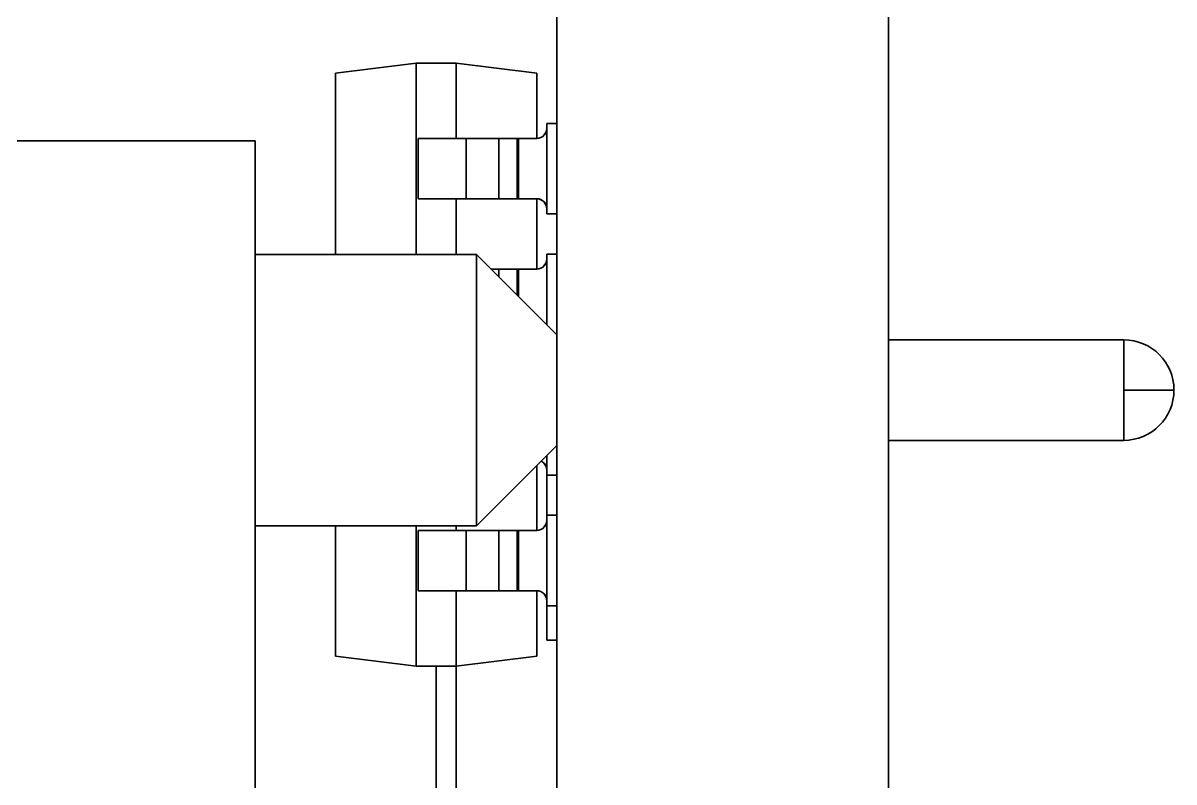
# Model space of a CAD drawing. Extents: x 146 to 1134, y 78 to 926.
# Drawn here: x 257.86 to 263.59, y 336.58 to 340.36 of the extents above; entities that cross this region are included whole.
import ezdxf

# ---------------------------------------------------------------- set-up
doc = ezdxf.new("R2010")
doc.units = 0

msp = doc.modelspace()

# ---------------------------------------------------------------- linework, layer by layer
at = {"color": 7, "lineweight": 35}
for p, q in [((260.5164, 356.1832), (260.5164, 323.4172)), ((260.5164, 356.1832), (260.5164, 323.4172)), ((262.1664, 323.4172), (262.1664, 356.1832)), ((262.1664, 356.1832), (262.1664, 323.4172))]:
    msp.add_line(p, q, dxfattribs=at)
at = {"color": 7, "lineweight": 35, "ltscale": 0.0189}
msp.add_line((260.5164, 339.8572), (260.5164, 340.6132), dxfattribs=at)
at = {"color": 7, "lineweight": 35, "ltscale": 0.010078}
for p, q in [((259.8164, 340.1572), (259.4164, 340.1072)), ((259.4164, 340.1072), (259.8164, 340.1572)), ((259.8164, 340.1572), (259.4164, 340.1072)), ((260.4164, 340.1072), (260.0164, 340.1572)), ((260.0164, 340.1572), (260.4164, 340.1072)), ((260.4164, 340.1072), (260.0164, 340.1572)), ((259.8164, 337.1572), (259.4164, 337.2072)), ((259.4164, 337.2072), (259.8164, 337.1572)), ((260.4164, 337.2072), (260.0164, 337.1572)), ((260.0164, 337.1572), (260.4164, 337.2072))]:
    msp.add_line(p, q, dxfattribs=at)
at = {"color": 7, "lineweight": 35, "ltscale": 0.005}
for p, q in [((260.0164, 340.1572), (259.8164, 340.1572)), ((259.8164, 340.1572), (260.0164, 340.1572)), ((259.8164, 340.1572), (260.0164, 340.1572)), ((260.5164, 339.2072), (260.5164, 339.4072)), ((260.4664, 337.9072), (260.4664, 338.1072)), ((260.5164, 338.1072), (260.5164, 337.9072)), ((260.5164, 337.9072), (260.5164, 338.1072)), ((260.0164, 337.1572), (259.8164, 337.1572)), ((259.8164, 337.1572), (260.0164, 337.1572))]:
    msp.add_line(p, q, dxfattribs=at)
at = {"color": 7, "lineweight": 35, "ltscale": 0.0238}
msp.add_line((259.8164, 339.2052), (259.8164, 340.1572), dxfattribs=at)
at = {"color": 7, "lineweight": 35, "ltscale": 0.023801}
msp.add_line((259.8164, 340.1572), (259.8164, 339.2051), dxfattribs=at)
at = {"color": 7, "lineweight": 35, "ltscale": 0.009375}
for p, q in [((260.0164, 339.7822), (260.0164, 340.1572)), ((260.0164, 340.1572), (260.0164, 339.7822)), ((260.0164, 337.1572), (260.0164, 337.5322)), ((260.0164, 337.5322), (260.0164, 337.1572))]:
    msp.add_line(p, q, dxfattribs=at)
at = {"color": 7, "lineweight": 35, "ltscale": 0.022551}
msp.add_line((259.4164, 340.1072), (259.4164, 339.2051), dxfattribs=at)
msp.add_line((259.4164, 340.1072), (259.4164, 339.2051), dxfattribs=at)
at = {"color": 7, "lineweight": 35, "ltscale": 0.02255}
msp.add_line((259.4164, 339.2052), (259.4164, 340.1072), dxfattribs=at)
at = {"color": 7, "lineweight": 35, "ltscale": 0.008125}
for p, q in [((260.4164, 339.7822), (260.4164, 340.1072)), ((260.4164, 340.1072), (260.4164, 339.7822)), ((260.4164, 337.2072), (260.4164, 337.5322)), ((260.4164, 337.5322), (260.4164, 337.2072))]:
    msp.add_line(p, q, dxfattribs=at)
at = {"color": 7, "lineweight": 35, "ltscale": 0.00125}
for p, q in [((260.4664, 339.8572), (260.5164, 339.8572)), ((260.5164, 339.8572), (260.4664, 339.8572)), ((260.5164, 339.8572), (260.4664, 339.8572)), ((260.4664, 339.8572), (260.5164, 339.8572)), ((260.5164, 339.8572), (260.4664, 339.8572)), ((260.4164, 339.7822), (260.3665, 339.7822)), ((260.4664, 339.4072), (260.5164, 339.4072)), ((260.5164, 339.4072), (260.4664, 339.4072)), ((260.4664, 339.2072), (260.5164, 339.2072)), ((260.5164, 339.2072), (260.4664, 339.2072)), ((260.5164, 339.2072), (260.4664, 339.2072)), ((260.4664, 339.2072), (260.5164, 339.2072)), ((260.5164, 339.2072), (260.4664, 339.2072)), ((260.4164, 339.1322), (260.3665, 339.1322)), ((260.4664, 338.1072), (260.5164, 338.1072)), ((260.5164, 338.1072), (260.4664, 338.1072)), ((260.4664, 337.9072), (260.5164, 337.9072)), ((260.5164, 337.9072), (260.4664, 337.9072)), ((260.5164, 337.9072), (260.4664, 337.9072)), ((260.4664, 337.9072), (260.5164, 337.9072)), ((260.5164, 337.9072), (260.4664, 337.9072)), ((260.4164, 337.8322), (260.3665, 337.8322)), ((260.4664, 337.4572), (260.5164, 337.4572)), ((260.5164, 337.4572), (260.4664, 337.4572)), ((260.4664, 337.2862), (260.5164, 337.2862)), ((260.5164, 337.2862), (260.4664, 337.2862))]:
    msp.add_line(p, q, dxfattribs=at)
at = {"color": 7, "lineweight": 35, "ltscale": 0.000611115}
msp.add_line((260.4664, 339.8572), (260.4664, 339.8327), dxfattribs=at)
at = {"color": 7, "lineweight": 35, "ltscale": 0.000602722}
for p, q in [((260.4664, 339.8331), (260.4664, 339.8572)), ((260.4664, 339.8331), (260.4664, 339.8572)), ((260.4664, 339.183), (260.4664, 339.2072)), ((260.4664, 339.183), (260.4664, 339.2072)), ((260.4664, 337.8831), (260.4664, 337.9072)), ((260.4664, 337.8831), (260.4664, 337.9072))]:
    msp.add_line(p, q, dxfattribs=at)
at = {"color": 7, "lineweight": 35, "ltscale": 0.01125}
for p, q in [((260.4664, 339.8572), (260.4664, 339.4072)), ((260.5164, 339.4072), (260.5164, 339.8572)), ((260.4664, 337.9072), (260.4664, 337.4572)), ((260.5164, 337.4572), (260.5164, 337.9072))]:
    msp.add_line(p, q, dxfattribs=at)
at = {"color": 7, "lineweight": 35, "ltscale": 0.000428772}
for p, q in [((260.4664, 339.84), (260.4664, 339.8572)), ((260.5164, 339.84), (260.5164, 339.8572)), ((260.4664, 339.4072), (260.4664, 339.4243)), ((260.5164, 339.4072), (260.5164, 339.4243)), ((260.4664, 337.4572), (260.4664, 337.4743)), ((260.5164, 337.4572), (260.5164, 337.4743))]:
    msp.add_line(p, q, dxfattribs=at)
at = {"color": 7, "lineweight": 35, "ltscale": 0.001219}
for p, q in [((260.4664, 339.7913), (260.4664, 339.84)), ((260.5164, 339.7913), (260.5164, 339.84)), ((260.4664, 339.4243), (260.4664, 339.4731)), ((260.5164, 339.4243), (260.5164, 339.4731)), ((260.4664, 339.1413), (260.4664, 339.19)), ((260.5164, 339.1413), (260.5164, 339.19)), ((260.4664, 338.1243), (260.4664, 338.1731)), ((260.5164, 338.1243), (260.5164, 338.1731)), ((260.4664, 337.8413), (260.4664, 337.89)), ((260.5164, 337.8413), (260.5164, 337.89)), ((260.4664, 337.4743), (260.4664, 337.5231)), ((260.5164, 337.4743), (260.5164, 337.5231))]:
    msp.add_line(p, q, dxfattribs=at)
at = {"color": 7, "lineweight": 35, "ltscale": 0.0045}
for p, q in [((260.0064, 339.7822), (259.8264, 339.7822)), ((260.0064, 337.8322), (259.8264, 337.8322))]:
    msp.add_line(p, q, dxfattribs=at)
at = {"color": 7, "lineweight": 35, "ltscale": 0.0075}
for p, q in [((259.8264, 339.7822), (259.8264, 339.4822)), ((259.8264, 339.7822), (259.8264, 339.4822)), ((259.8264, 339.7822), (259.8264, 339.4822)), ((260.0661, 339.4822), (260.0661, 339.7822)), ((260.0661, 339.4822), (260.0661, 339.7822)), ((260.2285, 339.4822), (260.2285, 339.7822)), ((260.2285, 339.7822), (260.2285, 339.4822)), ((260.3194, 339.4822), (260.3194, 339.7822)), ((260.3194, 339.7822), (260.3194, 339.4822)), ((260.3264, 339.7822), (260.3264, 339.4822)), ((260.3264, 339.4822), (260.3264, 339.7822)), ((259.8264, 337.8322), (259.8264, 337.5322)), ((259.8264, 337.8322), (259.8264, 337.5322)), ((259.8264, 337.8322), (259.8264, 337.5322)), ((260.0661, 337.5322), (260.0661, 337.8322)), ((260.0661, 337.5322), (260.0661, 337.8322)), ((260.2285, 337.5322), (260.2285, 337.8322)), ((260.2285, 337.8322), (260.2285, 337.5322)), ((260.3194, 337.5322), (260.3194, 337.8322)), ((260.3194, 337.8322), (260.3194, 337.5322)), ((260.3264, 337.8322), (260.3264, 337.5322)), ((260.3264, 337.5322), (260.3264, 337.8322))]:
    msp.add_line(p, q, dxfattribs=at)
at = {"color": 7, "lineweight": 35, "ltscale": 0.005991}
for p, q in [((260.0661, 339.7822), (259.8264, 339.7822)), ((259.8264, 339.4822), (260.0661, 339.4822)), ((260.0661, 337.8322), (259.8264, 337.8322)), ((259.8264, 337.5322), (260.0661, 337.5322))]:
    msp.add_line(p, q, dxfattribs=at)
at = {"color": 7, "lineweight": 35, "ltscale": 0.001706}
for p, q in [((259.8947, 339.7822), (259.8264, 339.7822)), ((259.8947, 339.4822), (259.8264, 339.4822)), ((259.8947, 337.8322), (259.8264, 337.8322)), ((259.8947, 337.5322), (259.8264, 337.5322))]:
    msp.add_line(p, q, dxfattribs=at)
at = {"color": 7, "lineweight": 35, "ltscale": 0.004285}
for p, q in [((260.0661, 339.7822), (259.8947, 339.7822)), ((260.0661, 339.4822), (259.8947, 339.4822)), ((260.0661, 337.8322), (259.8947, 337.8322)), ((260.0661, 337.5322), (259.8947, 337.5322))]:
    msp.add_line(p, q, dxfattribs=at)
at = {"color": 7, "lineweight": 35, "ltscale": 0.002273}
for p, q in [((260.0974, 339.7822), (260.0064, 339.7822)), ((260.0974, 337.8322), (260.0064, 337.8322))]:
    msp.add_line(p, q, dxfattribs=at)
at = {"color": 7, "lineweight": 35, "ltscale": 0.00406}
for p, q in [((260.0661, 339.7822), (260.2285, 339.7822)), ((260.2285, 339.7822), (260.0661, 339.7822)), ((260.0974, 339.7822), (260.2597, 339.7822)), ((260.2285, 339.4822), (260.0661, 339.4822)), ((260.2285, 339.4822), (260.0661, 339.4822)), ((260.0661, 337.8322), (260.2285, 337.8322)), ((260.2285, 337.8322), (260.0661, 337.8322)), ((260.0974, 337.8322), (260.2597, 337.8322)), ((260.2285, 337.5322), (260.0661, 337.5322)), ((260.2285, 337.5322), (260.0661, 337.5322))]:
    msp.add_line(p, q, dxfattribs=at)
at = {"color": 7, "lineweight": 35, "ltscale": 0.002272}
for p, q in [((260.2285, 339.7822), (260.3194, 339.7822)), ((260.3194, 339.4822), (260.2285, 339.4822)), ((260.2285, 339.1322), (260.3194, 339.1322)), ((260.2285, 337.8322), (260.3194, 337.8322)), ((260.3194, 337.5322), (260.2285, 337.5322))]:
    msp.add_line(p, q, dxfattribs=at)
at = {"color": 7, "lineweight": 35, "ltscale": 0.00161}
for p, q in [((260.2929, 339.7822), (260.2285, 339.7822)), ((260.2929, 339.4822), (260.2285, 339.4822)), ((260.2929, 339.1322), (260.2285, 339.1322)), ((260.2929, 337.8322), (260.2285, 337.8322)), ((260.2929, 337.5322), (260.2285, 337.5322))]:
    msp.add_line(p, q, dxfattribs=at)
at = {"color": 7, "lineweight": 35, "ltscale": 0.001661}
for p, q in [((260.2597, 339.7822), (260.3262, 339.7822)), ((260.2597, 339.1322), (260.3262, 339.1322)), ((260.2597, 337.8322), (260.3262, 337.8322))]:
    msp.add_line(p, q, dxfattribs=at)
at = {"color": 7, "lineweight": 35, "ltscale": 0.000662231}
for p, q in [((260.3194, 339.7822), (260.2929, 339.7822)), ((260.3194, 339.4822), (260.2929, 339.4822)), ((260.3194, 339.1322), (260.2929, 339.1322)), ((260.3194, 337.8322), (260.2929, 337.8322)), ((260.3194, 337.5322), (260.2929, 337.5322))]:
    msp.add_line(p, q, dxfattribs=at)
at = {"color": 7, "lineweight": 35, "ltscale": 0.000177002}
for p, q in [((260.3194, 339.7822), (260.3264, 339.7822)), ((260.3264, 339.7822), (260.3194, 339.7822)), ((260.3264, 339.4822), (260.3194, 339.4822)), ((260.3264, 339.4822), (260.3194, 339.4822)), ((260.3194, 339.1322), (260.3264, 339.1322)), ((260.3264, 339.1322), (260.3194, 339.1322)), ((260.3194, 337.8322), (260.3264, 337.8322)), ((260.3264, 337.8322), (260.3194, 337.8322)), ((260.3264, 337.5322), (260.3194, 337.5322)), ((260.3264, 337.5322), (260.3194, 337.5322))]:
    msp.add_line(p, q, dxfattribs=at)
at = {"color": 7, "lineweight": 35, "ltscale": 0.001007}
for p, q in [((260.3665, 339.7822), (260.3262, 339.7822)), ((260.3665, 339.1322), (260.3262, 339.1322)), ((260.3665, 337.8322), (260.3262, 337.8322))]:
    msp.add_line(p, q, dxfattribs=at)
at = {"color": 7, "lineweight": 35, "ltscale": 0.00225}
for p, q in [((260.4164, 339.7822), (260.3264, 339.7822)), ((260.3264, 339.7822), (260.4164, 339.7822)), ((260.4164, 339.4822), (260.3264, 339.4822)), ((260.4164, 339.4822), (260.3264, 339.4822)), ((260.4164, 339.1322), (260.3264, 339.1322)), ((260.3264, 339.1322), (260.4164, 339.1322)), ((260.4164, 337.8322), (260.3264, 337.8322)), ((260.3264, 337.8322), (260.4164, 337.8322)), ((260.4164, 337.5322), (260.3264, 337.5322)), ((260.4164, 337.5322), (260.3264, 337.5322))]:
    msp.add_line(p, q, dxfattribs=at)
at = {"color": 7, "lineweight": 35, "ltscale": 0.000353663}
for p, q in [((260.4619, 339.8114), (260.4543, 339.7995)), ((260.4619, 337.8614), (260.4543, 337.8495))]:
    msp.add_line(p, q, dxfattribs=at)
at = {"color": 7, "lineweight": 35, "ltscale": 0.009999}
msp.add_line((260.4664, 339.8322), (260.4664, 339.4322), dxfattribs=at)
at = {"color": 7, "lineweight": 35, "ltscale": 0.001825}
for p, q in [((260.4664, 339.7183), (260.4664, 339.7913)), ((260.5164, 339.7183), (260.5164, 339.7913)), ((260.4664, 339.4731), (260.4664, 339.5461)), ((260.5164, 339.4731), (260.5164, 339.5461)), ((260.4664, 339.0683), (260.4664, 339.1413)), ((260.5164, 339.0683), (260.5164, 339.1413)), ((260.5164, 338.8231), (260.5164, 338.8961)), ((260.5164, 338.1731), (260.5164, 338.2461)), ((260.4664, 337.7683), (260.4664, 337.8413)), ((260.5164, 337.7683), (260.5164, 337.8413)), ((260.4664, 337.5231), (260.4664, 337.5961)), ((260.5164, 337.5231), (260.5164, 337.5961))]:
    msp.add_line(p, q, dxfattribs=at)
at = {"color": 7, "lineweight": 35, "ltscale": 0.07}
for p, q in [((259.0164, 339.7702), (256.2164, 339.7702)), ((256.2164, 339.7702), (259.0164, 339.7702)), ((256.2164, 339.7702), (259.0164, 339.7702))]:
    msp.add_line(p, q, dxfattribs=at)
at = {"color": 7, "lineweight": 35, "ltscale": 0.095}
for p, q in [((259.0164, 335.9702), (259.0164, 339.7702)), ((259.0164, 339.7702), (259.0164, 335.9702))]:
    msp.add_line(p, q, dxfattribs=at)
at = {"color": 7, "lineweight": 35, "ltscale": 0.002152}
for p, q in [((260.4664, 339.6322), (260.4664, 339.7183)), ((260.5164, 339.6322), (260.5164, 339.7183)), ((260.4664, 339.5461), (260.4664, 339.6322)), ((260.5164, 339.5461), (260.5164, 339.6322)), ((260.4664, 338.9822), (260.4664, 339.0683)), ((260.5164, 338.9822), (260.5164, 339.0683)), ((260.4664, 337.6822), (260.4664, 337.7683)), ((260.5164, 337.6822), (260.5164, 337.7683))]:
    msp.add_line(p, q, dxfattribs=at)
at = {"color": 7, "lineweight": 35, "ltscale": 0.006925}
msp.add_line((260.0164, 339.2052), (260.0164, 339.4822), dxfattribs=at)
at = {"color": 7, "lineweight": 35, "ltscale": 0.006926}
msp.add_line((260.0164, 339.4822), (260.0164, 339.2051), dxfattribs=at)
at = {"color": 7, "lineweight": 35, "ltscale": 0.00875}
for p, q in [((260.4164, 339.1322), (260.4164, 339.4822)), ((260.4164, 339.4822), (260.4164, 339.1322))]:
    msp.add_line(p, q, dxfattribs=at)
at = {"color": 7, "lineweight": 35, "ltscale": 0.000350681}
for p, q in [((260.4543, 339.4649), (260.4618, 339.4531)), ((260.4543, 338.1649), (260.4618, 338.1531))]:
    msp.add_line(p, q, dxfattribs=at)
at = {"color": 7, "lineweight": 35, "ltscale": 0.00062561}
for p, q in [((260.4664, 339.4322), (260.4664, 339.4072)), ((260.4664, 337.4822), (260.4664, 337.4572))]:
    msp.add_line(p, q, dxfattribs=at)
at = {"color": 7, "lineweight": 35, "ltscale": 0.000615692}
for p, q in [((260.4664, 339.4072), (260.4664, 339.4318)), ((260.4664, 337.4572), (260.4664, 337.4818))]:
    msp.add_line(p, q, dxfattribs=at)
at = {"color": 7, "lineweight": 35, "ltscale": 0.000605774}
for p, q in [((260.4664, 339.4072), (260.4664, 339.4314)), ((260.4664, 337.4572), (260.4664, 337.4814))]:
    msp.add_line(p, q, dxfattribs=at)
at = {"color": 7, "lineweight": 35, "ltscale": 0.000624084}
msp.add_line((260.4664, 339.2072), (260.4664, 339.1822), dxfattribs=at)
at = {"color": 7, "lineweight": 35, "ltscale": 0.008803}
msp.add_line((260.4664, 339.2072), (260.4664, 338.855), dxfattribs=at)
at = {"color": 7, "lineweight": 35, "ltscale": 0.000428009}
for p, q in [((260.4664, 339.19), (260.4664, 339.2072)), ((260.5164, 339.19), (260.5164, 339.2072)), ((260.4664, 338.1072), (260.4664, 338.1243)), ((260.5164, 338.1072), (260.5164, 338.1243)), ((260.4664, 337.89), (260.4664, 337.9072)), ((260.5164, 337.89), (260.5164, 337.9072))]:
    msp.add_line(p, q, dxfattribs=at)
at = {"color": 7, "lineweight": 35, "ltscale": 0.010053}
msp.add_line((260.5164, 338.805), (260.5164, 339.2072), dxfattribs=at)
at = {"color": 7, "lineweight": 35, "ltscale": 0.0275}
for p, q in [((259.0164, 339.2052), (260.1165, 339.2052)), ((259.0164, 339.2052), (260.1165, 339.2052)), ((259.0164, 339.2052), (260.1165, 339.2052)), ((259.0164, 339.2052), (260.1165, 339.2052)), ((259.0164, 339.2052), (260.1165, 339.2052)), ((259.0164, 339.2052), (260.1165, 339.2052)), ((259.0164, 339.2052), (260.1165, 339.2052)), ((259.0164, 339.2052), (260.1165, 339.2052)), ((259.0164, 339.2052), (260.1165, 339.2052)), ((259.0164, 339.2052), (260.1165, 339.2052)), ((259.0164, 339.2052), (260.1165, 339.2052)), ((259.0164, 339.2052), (260.1165, 339.2052)), ((259.0164, 339.2052), (260.1165, 339.2052)), ((259.0164, 339.2052), (260.1165, 339.2052)), ((259.0164, 339.2052), (260.1165, 339.2052)), ((259.0164, 339.2052), (260.1165, 339.2052)), ((259.0164, 339.2052), (260.1165, 339.2052)), ((259.0164, 339.2052), (260.1165, 339.2052)), ((259.0164, 339.2052), (260.1165, 339.2052)), ((259.0164, 339.2052), (260.1165, 339.2052)), ((259.0164, 339.2052), (260.1165, 339.2052)), ((259.0164, 339.2052), (260.1165, 339.2052)), ((259.0164, 339.2052), (260.1165, 339.2052)), ((259.0164, 339.2052), (260.1165, 339.2052)), ((259.0164, 339.2052), (260.1165, 339.2052)), ((259.0164, 339.2052), (260.1165, 339.2052)), ((260.1165, 337.8552), (259.0164, 337.8552)), ((259.0164, 337.8552), (260.1165, 337.8552))]:
    msp.add_line(p, q, dxfattribs=at)
at = {"color": 7, "lineweight": 35, "ltscale": 0.027499}
msp.add_line((259.0165, 339.2052), (260.1165, 339.2052), dxfattribs=at)
msp.add_line((259.0165, 339.2052), (260.1165, 339.2052), dxfattribs=at)
at = {"color": 7, "lineweight": 35, "ltscale": 0.03375}
for p, q in [((260.1165, 339.2052), (260.1165, 337.8552)), ((260.1165, 337.8552), (260.1165, 339.2052))]:
    msp.add_line(p, q, dxfattribs=at)
at = {"color": 7, "lineweight": 35, "ltscale": 0.014142}
for p, q in [((260.5164, 338.8052), (260.1165, 339.2052)), ((260.1165, 339.2052), (260.5164, 338.8052)), ((260.1165, 337.8552), (260.5164, 338.2552)), ((260.5164, 338.2552), (260.1165, 337.8552))]:
    msp.add_line(p, q, dxfattribs=at)
at = {"color": 7, "lineweight": 35, "ltscale": 0.00035302}
msp.add_line((260.4619, 339.1614), (260.4543, 339.1495), dxfattribs=at)
at = {"color": 7, "lineweight": 35, "ltscale": 0.008176}
msp.add_line((260.4664, 339.1822), (260.4664, 338.8552), dxfattribs=at)
at = {"color": 7, "lineweight": 35, "ltscale": 0.001757}
msp.add_line((260.1895, 339.1322), (260.2597, 339.1322), dxfattribs=at)
at = {"color": 7, "lineweight": 35, "ltscale": 0.0009758}
for p, q in [((260.1895, 339.1322), (260.2285, 339.1322)), ((260.2285, 339.1322), (260.1895, 339.1322)), ((260.2285, 339.0931), (260.2285, 339.1322)), ((260.2285, 339.1322), (260.2285, 339.0931))]:
    msp.add_line(p, q, dxfattribs=at)
at = {"color": 7, "lineweight": 35, "ltscale": 0.003248}
for p, q in [((260.3194, 339.0023), (260.3194, 339.1322)), ((260.3194, 339.1322), (260.3194, 339.0023))]:
    msp.add_line(p, q, dxfattribs=at)
at = {"color": 7, "lineweight": 35, "ltscale": 0.003426}
msp.add_line((260.3264, 339.1322), (260.3264, 338.9951), dxfattribs=at)
at = {"color": 7, "lineweight": 35, "ltscale": 0.003425}
msp.add_line((260.3264, 338.9952), (260.3264, 339.1322), dxfattribs=at)
at = {"color": 7, "lineweight": 35, "ltscale": 0.002153}
for p, q in [((260.4664, 338.8961), (260.4664, 338.9822)), ((260.5164, 338.8961), (260.5164, 338.9822)), ((260.4664, 337.5961), (260.4664, 337.6822)), ((260.5164, 337.5961), (260.5164, 337.6822))]:
    msp.add_line(p, q, dxfattribs=at)
at = {"color": 7, "lineweight": 35, "ltscale": 0.01}
for p, q in [((260.5164, 338.9302), (260.5164, 338.5302)), ((260.5164, 338.5302), (260.5164, 338.1302)), ((260.4664, 337.8822), (260.4664, 337.4822))]:
    msp.add_line(p, q, dxfattribs=at)
at = {"color": 7, "lineweight": 35, "ltscale": 0.003111}
for p, q in [((260.5164, 338.9302), (260.5164, 338.8057)), ((260.5164, 338.9302), (260.5164, 338.8057)), ((260.5164, 338.9302), (260.5164, 338.8057)), ((260.5164, 338.9302), (260.5164, 338.8057)), ((260.5164, 338.9302), (260.5164, 338.8057)), ((260.5164, 338.9302), (260.5164, 338.8057)), ((260.5164, 338.9302), (260.5164, 338.8057)), ((260.5164, 338.9302), (260.5164, 338.8057)), ((260.5164, 338.9302), (260.5164, 338.8057)), ((260.5164, 338.9302), (260.5164, 338.8057)), ((260.5164, 338.9302), (260.5164, 338.8057)), ((260.5164, 338.9302), (260.5164, 338.8057)), ((260.5164, 338.9302), (260.5164, 338.8057)), ((260.5164, 338.1302), (260.5164, 338.2546)), ((260.5164, 338.1302), (260.5164, 338.2546)), ((260.5164, 338.1302), (260.5164, 338.2546)), ((260.5164, 338.1302), (260.5164, 338.2546)), ((260.5164, 338.1302), (260.5164, 338.2546)), ((260.5164, 338.1302), (260.5164, 338.2546)), ((260.5164, 338.1302), (260.5164, 338.2546)), ((260.5164, 338.1302), (260.5164, 338.2546)), ((260.5164, 338.1302), (260.5164, 338.2546)), ((260.5164, 338.1302), (260.5164, 338.2546)), ((260.5164, 338.1302), (260.5164, 338.2546)), ((260.5164, 338.1302), (260.5164, 338.2546)), ((260.5164, 338.1302), (260.5164, 338.2546))]:
    msp.add_line(p, q, dxfattribs=at)
at = {"color": 7, "lineweight": 35, "ltscale": 0.001025}
msp.add_line((260.4664, 338.855), (260.4664, 338.8961), dxfattribs=at)
at = {"color": 7, "lineweight": 35, "ltscale": 0.000468445}
msp.add_line((260.5164, 338.8043), (260.5164, 338.8231), dxfattribs=at)
at = {"color": 7, "lineweight": 35, "ltscale": 0.02925}
for p, q in [((262.1664, 338.7802), (263.3364, 338.7802)), ((262.1664, 338.7802), (263.3364, 338.7802)), ((262.1664, 338.7802), (263.3364, 338.7802)), ((262.1664, 338.7802), (263.3364, 338.7802)), ((262.1664, 338.7802), (263.3364, 338.7802)), ((262.1664, 338.7802), (263.3364, 338.7802)), ((262.1664, 338.7802), (263.3364, 338.7802)), ((262.1664, 338.7802), (263.3364, 338.7802)), ((262.1664, 338.7802), (263.3364, 338.7802)), ((262.1664, 338.7802), (263.3364, 338.7802)), ((262.1664, 338.7802), (263.3364, 338.7802)), ((262.1664, 338.7802), (263.3364, 338.7802)), ((262.1664, 338.7802), (263.3364, 338.7802)), ((262.1664, 338.7802), (263.3364, 338.7802)), ((262.1664, 338.7802), (263.3364, 338.7802)), ((262.1664, 338.7802), (263.3364, 338.7802)), ((262.1664, 338.7802), (263.3364, 338.7802)), ((262.1664, 338.7802), (263.3364, 338.7802)), ((262.1664, 338.7802), (263.3364, 338.7802)), ((262.1664, 338.7802), (263.3364, 338.7802)), ((262.1664, 338.7802), (263.3364, 338.7802)), ((262.1664, 338.7802), (263.3364, 338.7802)), ((263.3364, 338.2802), (262.1664, 338.2802)), ((262.1664, 338.2802), (263.3364, 338.2802))]:
    msp.add_line(p, q, dxfattribs=at)
at = {"color": 7, "lineweight": 35, "ltscale": 0.029249}
msp.add_line((262.1665, 338.7802), (263.3364, 338.7802), dxfattribs=at)
msp.add_line((262.1665, 338.7802), (263.3364, 338.7802), dxfattribs=at)
msp.add_line((262.1665, 338.7802), (263.3364, 338.7802), dxfattribs=at)
msp.add_line((262.1665, 338.7802), (263.3364, 338.7802), dxfattribs=at)
msp.add_line((262.1665, 338.7802), (263.3364, 338.7802), dxfattribs=at)
msp.add_line((262.1665, 338.7802), (263.3364, 338.7802), dxfattribs=at)
at = {"color": 7, "lineweight": 35, "ltscale": 0.00625}
for p, q in [((263.3364, 338.5302), (263.3364, 338.7802)), ((263.3364, 338.7802), (263.3364, 338.5302)), ((263.3364, 338.5302), (263.3364, 338.2802)), ((263.5864, 338.5302), (263.3364, 338.5302)), ((263.3364, 338.2802), (263.3364, 338.5302)), ((263.3364, 338.5302), (263.5864, 338.5302))]:
    msp.add_line(p, q, dxfattribs=at)
at = {"color": 7, "lineweight": 35, "ltscale": 0.003697}
msp.add_line((260.5164, 338.1072), (260.5164, 338.2551), dxfattribs=at)
at = {"color": 7, "lineweight": 35, "ltscale": 0.001823}
msp.add_line((260.4664, 338.2051), (260.4664, 338.1322), dxfattribs=at)
at = {"color": 7, "lineweight": 35, "ltscale": 0.002444}
msp.add_line((260.4664, 338.205), (260.4664, 338.1072), dxfattribs=at)
at = {"color": 7, "lineweight": 35, "ltscale": 0.000798798}
msp.add_line((260.4664, 338.1731), (260.4664, 338.205), dxfattribs=at)
at = {"color": 7, "lineweight": 35, "ltscale": 0.008075}
msp.add_line((260.4164, 337.8322), (260.4164, 338.1552), dxfattribs=at)
at = {"color": 7, "lineweight": 35, "ltscale": 0.008074}
msp.add_line((260.4164, 338.1551), (260.4164, 337.8322), dxfattribs=at)
at = {"color": 7, "lineweight": 35, "ltscale": 0.006278}
msp.add_line((260.4664, 337.8818), (260.4664, 338.1329), dxfattribs=at)
at = {"color": 7, "lineweight": 35, "ltscale": 0.006276}
msp.add_line((260.4664, 338.1326), (260.4664, 337.8815), dxfattribs=at)
at = {"color": 7, "lineweight": 35, "ltscale": 0.000627136}
msp.add_line((260.4664, 338.1072), (260.4664, 338.1323), dxfattribs=at)
at = {"color": 7, "lineweight": 35, "ltscale": 0.000624847}
msp.add_line((260.4664, 338.1322), (260.4664, 338.1072), dxfattribs=at)
at = {"color": 7, "lineweight": 35, "ltscale": 0.000605011}
msp.add_line((260.4664, 338.1072), (260.4664, 338.1314), dxfattribs=at)
at = {"color": 7, "lineweight": 35, "ltscale": 0.000610352}
msp.add_line((260.4664, 337.9072), (260.4664, 337.8828), dxfattribs=at)
at = {"color": 7, "lineweight": 35, "ltscale": 0.004344}
msp.add_line((259.4164, 337.6822), (259.4164, 337.856), dxfattribs=at)
at = {"color": 7, "lineweight": 35, "ltscale": 0.004343}
msp.add_line((259.4164, 337.8559), (259.4164, 337.6822), dxfattribs=at)
at = {"color": 7, "lineweight": 35, "ltscale": 0.0162}
msp.add_line((259.4164, 337.2072), (259.4164, 337.8552), dxfattribs=at)
at = {"color": 7, "lineweight": 35, "ltscale": 0.016199}
msp.add_line((259.4164, 337.8551), (259.4164, 337.2072), dxfattribs=at)
msp.add_line((259.4164, 337.8551), (259.4164, 337.2072), dxfattribs=at)
at = {"color": 7, "lineweight": 35, "ltscale": 0.01745}
msp.add_line((259.8164, 337.1572), (259.8164, 337.8552), dxfattribs=at)
at = {"color": 7, "lineweight": 35, "ltscale": 0.017449}
msp.add_line((259.8164, 337.8551), (259.8164, 337.1572), dxfattribs=at)
at = {"color": 7, "lineweight": 35, "ltscale": 0.000575256}
msp.add_line((260.0164, 337.8322), (260.0164, 337.8552), dxfattribs=at)
at = {"color": 7, "lineweight": 35, "ltscale": 0.000574493}
msp.add_line((260.0164, 337.8551), (260.0164, 337.8322), dxfattribs=at)
at = {"color": 7, "lineweight": 35, "ltscale": 0.004999}
msp.add_line((259.4164, 337.6822), (259.4164, 337.4822), dxfattribs=at)
at = {"color": 7, "lineweight": 35, "ltscale": 0.000351323}
msp.add_line((260.4543, 337.5149), (260.4618, 337.5031), dxfattribs=at)
at = {"color": 7, "lineweight": 35, "ltscale": 0.004919}
msp.add_line((260.4664, 337.2862), (260.4664, 337.4829), dxfattribs=at)
at = {"color": 7, "lineweight": 35, "ltscale": 0.004912}
msp.add_line((260.4664, 337.4826), (260.4664, 337.2862), dxfattribs=at)
at = {"color": 7, "lineweight": 35, "ltscale": 0.004275}
for p, q in [((260.4664, 337.2862), (260.4664, 337.4572)), ((260.5164, 337.4572), (260.5164, 337.2862)), ((260.5164, 337.2862), (260.5164, 337.4572))]:
    msp.add_line(p, q, dxfattribs=at)
at = {"color": 7, "lineweight": 35, "ltscale": 0.02}
for p, q in [((260.5164, 336.4862), (260.5164, 337.2862)), ((260.5164, 337.2862), (260.5164, 336.4862))]:
    msp.add_line(p, q, dxfattribs=at)
at = {"color": 7, "lineweight": 35, "ltscale": 0.026775}
for p, q in [((259.9164, 336.0862), (259.9164, 337.1572)), ((259.9164, 336.0862), (259.9164, 337.1572)), ((260.0164, 337.1572), (260.0164, 336.0862)), ((260.0164, 336.0862), (260.0164, 337.1572))]:
    msp.add_line(p, q, dxfattribs=at)
at = {"color": 7, "lineweight": 35}
for centre, radius, start, end in [((260.4162, 339.8326), 0.0505, 270.2444, 319.505), ((260.4162, 339.8326), 0.0504, 270.2248, 318.9102), ((260.4162, 339.8326), 0.0504, 270.2248, 318.9102), ((260.4164, 339.8322), 0.05, 270, 319.1408), ((260.4162, 339.8326), 0.0505, 270.2519, 319.497), ((260.4164, 339.8322), 0.05, 319.1408, 0), ((260.4158, 339.8324), 0.0506, 319.381, 359.7098), ((260.4157, 339.8325), 0.0507, 320.0176, 359.6733), ((260.4158, 339.8325), 0.0507, 320.0057, 359.6955), ((260.4164, 339.4322), 0.05, 40.8592, 90), ((260.4162, 339.4317), 0.0504, 41.0898, 89.7752), ((260.4162, 339.4317), 0.0505, 40.503, 89.7481), ((260.4164, 339.4322), 0.05, 360, 40.8592), ((260.4158, 339.4319), 0.0506, 0.2902, 40.619), ((260.4157, 339.4319), 0.0507, 0.3267, 39.9824), ((260.4162, 339.1826), 0.0505, 270.2444, 319.505), ((260.4164, 339.1822), 0.05, 270, 319.1408), ((260.4162, 339.1826), 0.0504, 270.2248, 318.9102), ((260.4162, 339.1826), 0.0504, 270.2248, 318.9102), ((260.4162, 339.1826), 0.0505, 270.2519, 319.497), ((260.4164, 339.1822), 0.05, 319.1408, 0), ((260.4158, 339.1824), 0.0506, 319.381, 359.7098), ((260.4157, 339.1825), 0.0507, 320.0176, 359.6733), ((260.4158, 339.1824), 0.0507, 320.0057, 359.6955), ((263.3364, 338.5302), 0.25, 0, 90), ((263.3364, 338.5302), 0.25, 270, 360), ((260.4166, 338.1321), 0.0499, 40.3753, 64.1545), ((260.4166, 338.1322), 0.0499, 40.9706, 64.1941), ((260.4164, 338.1322), 0.05, 40.8592, 64.0128), ((260.4164, 338.1322), 0.05, 360, 40.8592), ((260.4158, 338.1319), 0.0506, 0.2902, 40.619), ((260.4157, 338.1319), 0.0507, 0.3267, 39.9824), ((260.4162, 337.8826), 0.0505, 270.2444, 319.505), ((260.4164, 337.8822), 0.05, 270, 319.1408), ((260.4162, 337.8826), 0.0504, 270.2248, 318.9102), ((260.4162, 337.8826), 0.0504, 270.2248, 318.9102), ((260.4162, 337.8827), 0.0505, 270.2519, 319.497), ((260.4164, 337.8822), 0.05, 319.1408, 0), ((260.4158, 337.8824), 0.0506, 319.381, 359.7098), ((260.4157, 337.8824), 0.0507, 320.0176, 359.6733), ((260.4158, 337.8824), 0.0507, 320.0057, 359.6955), ((260.4164, 337.4822), 0.05, 40.8592, 90), ((260.4162, 337.4818), 0.0504, 41.0898, 89.7752), ((260.4162, 337.4817), 0.0505, 40.503, 89.7481), ((260.4164, 337.4822), 0.05, 360, 40.8592), ((260.4158, 337.4819), 0.0506, 0.2902, 40.619), ((260.4157, 337.4819), 0.0507, 0.3267, 39.9824)]:
    msp.add_arc(centre, radius, start, end, dxfattribs=at)

doc.saveas('drawing.dxf')
